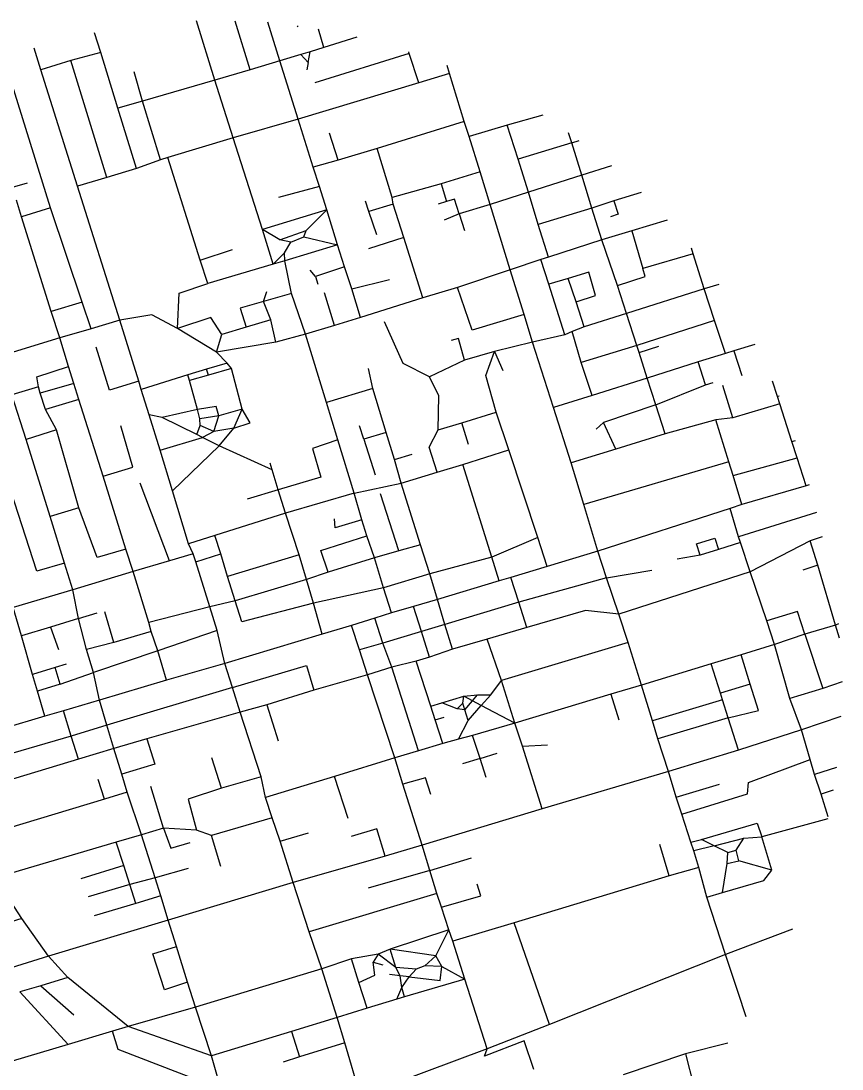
# Model space of a CAD drawing. Header units: metres. Extents: x 625818 to 629728, y 4832262 to 4834982.
# Drawn here: x 628379 to 629728, y 4833259 to 4834982 of the extents above; entities that cross this region are included whole.
import ezdxf

# ---------------------------------------------------------------- set-up
doc = ezdxf.new("R2010")
doc.units = ezdxf.units.M

msp = doc.modelspace()

# ---------------------------------------------------------------- linework, layer by layer
at = {"layer": 'ROADS'}
for points in [[(628696.9, 4834884.3), (628666.8, 4834981.6)], [(628755.3, 4834901.4), (628730.4, 4834981.3)], [(628804.2, 4834916.2), (628784.3, 4834979.4)], [(628509.6, 4834929.9), (628499.6, 4834962.2)], [(628834.2, 4834972.8), (628832.3, 4834972.2)], [(628876.3, 4834938.2), (628867.4, 4834968.3)], [(628930.6, 4834954.9), (628876.3, 4834938.2)], [(628411.5, 4834901.3), (628400.4, 4834936.7)], [(628509.6, 4834929.9), (628460.5, 4834916.7)], [(628537.9, 4834838.1), (628509.6, 4834929.9)], [(628838.7, 4834926.4), (628804.2, 4834916.2)], [(628853.7, 4834931.1), (628838.7, 4834926.4)], [(628838.7, 4834926.4), (628850.5, 4834913.6)], [(628850.5, 4834913.6), (628853.7, 4834931.1)], [(628876.3, 4834938.2), (628853.7, 4834931.1)], [(629016.6, 4834928.1), (628861.2, 4834880)], [(629016.6, 4834928.1), (629015.8, 4834930.8)], [(629032.2, 4834880), (629016.6, 4834928.1)], [(628460.5, 4834916.7), (628411.5, 4834901.3)], [(628519.9, 4834724.3), (628460.5, 4834916.7)], [(628804.2, 4834916.2), (628755.3, 4834901.4)], [(628834, 4834820.4), (628804.2, 4834916.2)], [(628850.5, 4834913.6), (628848.4, 4834901.1)], [(629082.9, 4834895), (629078.8, 4834908.4)], [(628471.7, 4834710), (628411.5, 4834901.3)], [(628578.1, 4834849.8), (628564.6, 4834897.9)], [(628755.3, 4834901.4), (628696.9, 4834884.3)], [(629082.9, 4834895), (629032.2, 4834880)], [(629106.7, 4834816.4), (629082.9, 4834895)], [(628427.2, 4834674.3), (628361.2, 4834885.9)], [(628696.9, 4834884.3), (628578.1, 4834849.8)], [(628727.5, 4834789.3), (628696.9, 4834884.3)], [(629032.2, 4834880), (628834, 4834820.4)], [(628578.1, 4834849.8), (628537.9, 4834838.1)], [(628568.4, 4834739), (628537.9, 4834838.1)], [(628607.9, 4834753.1), (628578.1, 4834849.8)], [(629235.8, 4834827), (629177.5, 4834810.2)], [(628834, 4834820.4), (628727.5, 4834789.3)], [(628858.9, 4834741.1), (628834, 4834820.4)], [(629106.7, 4834816.4), (628964.1, 4834772.2)], [(629114.9, 4834791.6), (629106.7, 4834816.4)], [(629177.5, 4834810.2), (629114.9, 4834791.6)], [(629195.3, 4834754.2), (629177.5, 4834810.2)], [(628727.5, 4834789.3), (628620.2, 4834757)], [(628775.2, 4834638.8), (628727.5, 4834789.3)], [(628899.5, 4834752.8), (628885.8, 4834797.4)], [(629133, 4834733.7), (629114.9, 4834791.6)], [(629283.4, 4834781.2), (629278.1, 4834798)], [(628964.1, 4834772.2), (628899.5, 4834752.8)], [(628988.3, 4834691.2), (628964.1, 4834772.2)], [(629283.4, 4834781.2), (629195.3, 4834754.2)], [(629283.4, 4834781.2), (629295.5, 4834785.3)], [(629300.3, 4834728.2), (629283.4, 4834781.2)], [(628607.9, 4834753.1), (628568.4, 4834739)], [(628620.2, 4834757), (628607.9, 4834753.1)], [(628673.1, 4834588.5), (628620.2, 4834757)], [(628899.5, 4834752.8), (628858.9, 4834741.1)], [(629212.4, 4834700.3), (629195.3, 4834754.2)], [(628568.4, 4834739), (628519.9, 4834724.3)], [(628869.2, 4834709.5), (628858.9, 4834741.1)], [(629348.6, 4834743.3), (629300.3, 4834728.2)], [(628519.9, 4834724.3), (628471.7, 4834710)], [(629133, 4834733.7), (629069.2, 4834713.8)], [(629149.5, 4834679.9), (629133, 4834733.7)], [(629300.3, 4834728.2), (629212.4, 4834700.3)], [(629316.4, 4834674), (629300.3, 4834728.2)], [(628364.5, 4834708.6), (628389.2, 4834715.6)], [(628541.3, 4834489.6), (628471.7, 4834710)], [(628869.2, 4834709.5), (628801.8, 4834691.6)], [(628881, 4834671.3), (628869.2, 4834709.5)], [(629069.2, 4834713.8), (628988.3, 4834691.2)], [(629069.2, 4834713.8), (629078, 4834685)], [(629212.4, 4834700.3), (629149.5, 4834679.9)], [(629228.6, 4834646.8), (629212.4, 4834700.3)], [(628379.8, 4834659.9), (628371.1, 4834687.1)], [(628949.9, 4834668.2), (628944.8, 4834685.6)], [(628990.4, 4834680.5), (628988.3, 4834691.2)], [(629078, 4834685), (629063.9, 4834680.7)], [(629098.4, 4834664.5), (629090.7, 4834688.9), (629078, 4834685)], [(629352.8, 4834685.8), (629316.4, 4834674)], [(629352.8, 4834685.8), (629359.8, 4834664), (629347, 4834659.9)], [(629397.5, 4834699.8), (629352.8, 4834685.8)], [(628427.2, 4834674.3), (628379.8, 4834659.9)], [(628479.3, 4834519.6), (628427.2, 4834674.3)], [(628881, 4834671.3), (628775.2, 4834638.8)], [(628847.1, 4834637.3), (628881, 4834671.3)], [(628898.7, 4834613.5), (628881, 4834671.3)], [(628990.4, 4834680.5), (628949.9, 4834668.2)], [(628963.1, 4834630.3), (628949.9, 4834668.2)], [(629007.6, 4834625.7), (628990.4, 4834680.5)], [(629149.5, 4834679.9), (629098.4, 4834664.5)], [(629182.5, 4834572.7), (629149.5, 4834679.9)], [(629316.4, 4834674), (629228.6, 4834646.8)], [(629333.2, 4834621.7), (629316.4, 4834674)], [(628428.1, 4834504.2), (628379.8, 4834659.9)], [(629098.4, 4834664.5), (629074, 4834654.3)], [(629098.4, 4834664.5), (629107.1, 4834637.4)], [(629440.1, 4834654.3), (629382, 4834636.6)], [(628793.2, 4834582.1), (628775.2, 4834638.8)], [(628804.2, 4834621.8), (628775.2, 4834638.8)], [(628804.2, 4834621.8), (628847.1, 4834637.3)], [(628843.3, 4834626.9), (628847.1, 4834637.3)], [(629245.2, 4834593.2), (629228.6, 4834646.8)], [(629382, 4834636.6), (629333.2, 4834621.7)], [(629382, 4834636.6), (629400.1, 4834574.8)], [(628822, 4834617.9), (628804.2, 4834621.8)], [(628811.8, 4834600.6), (628822, 4834617.9)], [(628822, 4834617.9), (628843.3, 4834626.9)], [(628843.3, 4834626.9), (628898.7, 4834613.5)], [(629007.6, 4834625.7), (628949.6, 4834607)], [(629038.9, 4834526.3), (629007.6, 4834625.7)], [(629333.2, 4834621.7), (629245.2, 4834593.2)], [(629358.7, 4834547), (629333.2, 4834621.7)], [(628673.1, 4834588.5), (628726.1, 4834606.1)], [(628793.2, 4834582.1), (628811.8, 4834600.6)], [(628812, 4834587.4), (628811.8, 4834600.6)], [(628898.7, 4834613.5), (628812, 4834587.4)], [(628910.3, 4834577.4), (628898.7, 4834613.5)], [(629483, 4834599), (629400.1, 4834574.8)], [(629483, 4834599), (629480.1, 4834608)], [(629501.3, 4834541.4), (629483, 4834599)], [(628685.7, 4834550.1), (628673.1, 4834588.5)], [(628793.2, 4834582.1), (628685.7, 4834550.1)], [(628812, 4834587.4), (628793.2, 4834582.1)], [(628823.3, 4834533.9), (628812, 4834587.4)], [(629232.7, 4834589.4), (629182.5, 4834572.7)], [(629245.2, 4834593.2), (629232.7, 4834589.4)], [(629245.6, 4834548.8), (629232.7, 4834589.4)], [(628862.8, 4834561.7), (628853.8, 4834572)], [(628910.3, 4834577.4), (628862.8, 4834561.7)], [(628922.2, 4834541.3), (628910.3, 4834577.4)], [(629182.5, 4834572.7), (629095.7, 4834543.7)], [(629205.1, 4834498.9), (629182.5, 4834572.7)], [(629290.7, 4834519.9), (629322.5, 4834530.3), (629311.5, 4834568.8), (629277.8, 4834558.5)], [(629358.7, 4834547), (629403.9, 4834561.8), (629400.1, 4834574.8)], [(628635.6, 4834476.2), (628638.3, 4834534.1), (628685.7, 4834550.1)], [(628862.8, 4834561.7), (628866.4, 4834548.8)], [(628922.2, 4834541.3), (628984, 4834556.4)], [(629277.8, 4834558.5), (629245.6, 4834548.8)], [(629272.1, 4834465.8), (629245.6, 4834548.8)], [(629290.7, 4834519.9), (629277.8, 4834558.5)], [(629373.4, 4834500.8), (629358.7, 4834547)], [(629525, 4834548.7), (629501.3, 4834541.4)], [(628777.2, 4834520.6), (628782.8, 4834536.8)], [(628823.3, 4834533.9), (628777.2, 4834520.6)], [(628846.1, 4834466.7), (628823.3, 4834533.9)], [(628893.5, 4834480.9), (628877.1, 4834534.5)], [(628936.5, 4834494), (628922.2, 4834541.3)], [(629095.7, 4834543.7), (629038.9, 4834526.3)], [(629205.1, 4834498.9), (629119.7, 4834473.4), (629095.7, 4834543.7)], [(629501.3, 4834541.4), (629373.4, 4834500.8)], [(629518.3, 4834489.1), (629501.3, 4834541.4)], [(628479.3, 4834519.6), (628428.1, 4834504.2)], [(628494.2, 4834475.6), (628479.3, 4834519.6)], [(628777.2, 4834520.6), (628738.6, 4834509.6), (628748.4, 4834478.4)], [(628789, 4834490.5), (628777.2, 4834520.6)], [(629038.9, 4834526.3), (628936.5, 4834494)], [(629303.8, 4834479.1), (629290.7, 4834519.9)], [(628442.4, 4834460.8), (628428.1, 4834504.2)], [(628635.6, 4834476.2), (628593.6, 4834498.4), (628541.3, 4834489.6)], [(628708.6, 4834466.4), (628690.4, 4834494.1), (628635.6, 4834476.2)], [(628936.5, 4834494), (628893.5, 4834480.9)], [(629219, 4834453.8), (629205.1, 4834498.9)], [(629373.4, 4834500.8), (629303.8, 4834479.1)], [(629390.6, 4834448.2), (629373.4, 4834500.8)], [(628541.3, 4834489.6), (628494.2, 4834475.6)], [(628572.2, 4834389.4), (628541.3, 4834489.6)], [(628699.9, 4834437.2), (628635.6, 4834476.2)], [(628748.4, 4834478.4), (628708.6, 4834466.4)], [(628789, 4834490.5), (628748.4, 4834478.4)], [(628797.5, 4834453.7), (628789, 4834490.5)], [(628893.5, 4834480.9), (628846.1, 4834466.7)], [(629049.6, 4834396.9), (629006.4, 4834418.3), (628975.7, 4834487.3)], [(629303.8, 4834479.1), (629284.2, 4834471)], [(629518.3, 4834489.1), (629390.6, 4834448.2)], [(629535.9, 4834435.1), (629518.3, 4834489.1)], [(628442.4, 4834460.8), (628343.8, 4834430.8)], [(628494.2, 4834475.6), (628442.4, 4834460.8)], [(628456.8, 4834413.5), (628442.4, 4834460.8)], [(628699.9, 4834437.2), (628708.6, 4834466.4)], [(628846.1, 4834466.7), (628797.5, 4834453.7)], [(628880.7, 4834354.2), (628846.1, 4834466.7)], [(629107.4, 4834424.2), (629097.5, 4834459.5), (629085.4, 4834456.3)], [(629272.1, 4834465.8), (629219, 4834453.8)], [(629284.2, 4834471), (629272.1, 4834465.8)], [(629299.1, 4834420.2), (629284.2, 4834471)], [(628572.2, 4834389.4), (628524.3, 4834374.7), (628502.4, 4834445.6)], [(628797.5, 4834453.7), (628699.9, 4834437.2)], [(629219, 4834453.8), (629156.8, 4834438.3)], [(629253.4, 4834346), (629219, 4834453.8)], [(629390.6, 4834448.2), (629299.1, 4834420.2)], [(629394.3, 4834436.4), (629390.6, 4834448.2)], [(629394.3, 4834436.4), (629426.6, 4834447)], [(629584.3, 4834449.9), (629549.8, 4834439.3)], [(628717.2, 4834419.2), (628699.9, 4834437.2)], [(629156.8, 4834438.3), (629107.4, 4834424.2)], [(629159.2, 4834338.6), (629142.6, 4834398.7), (629156.8, 4834438.3)], [(629156.8, 4834438.3), (629170.4, 4834407.1)], [(629407.5, 4834394.5), (629394.3, 4834436.4)], [(629535.9, 4834435.1), (629491.1, 4834421.2)], [(629549.8, 4834439.3), (629535.9, 4834435.1)], [(629549.8, 4834439.3), (629562.9, 4834398.8)], [(628450.4, 4834090.6), (628404.7, 4834077.2), (628294.5, 4834415.9)], [(628407.2, 4834380), (628404.9, 4834396.9), (628456.8, 4834413.5)], [(628465.6, 4834385.5), (628456.8, 4834413.5)], [(628683.4, 4834409.4), (628652.8, 4834400.2)], [(628717.2, 4834419.2), (628683.4, 4834409.4)], [(628686.5, 4834399.3), (628683.4, 4834409.4)], [(628724.3, 4834410.1), (628686.5, 4834399.3)], [(628724.3, 4834410.1), (628717.2, 4834419.2)], [(628742, 4834343.3), (628724.3, 4834410.1)], [(628956.8, 4834377.4), (628949.6, 4834410.3)], [(629107.4, 4834424.2), (629049.6, 4834396.9)], [(629316.9, 4834365.9), (629299.1, 4834420.2)], [(629491.1, 4834421.2), (629407.5, 4834394.5)], [(629503, 4834383.4), (629491.1, 4834421.2)], [(628652.8, 4834400.2), (628576.4, 4834376.1)], [(628655.7, 4834390.4), (628652.8, 4834400.2)], [(628686.5, 4834399.3), (628655.7, 4834390.4)], [(628668.8, 4834343), (628655.7, 4834390.4)], [(629064.1, 4834309.6), (629065, 4834365.4), (629049.6, 4834396.9)], [(629407.5, 4834394.5), (629316.9, 4834365.9)], [(629421.6, 4834350.7), (629407.5, 4834394.5)], [(628407.2, 4834380), (628363.7, 4834366.8)], [(628410.1, 4834369.8), (628407.2, 4834380)], [(628465.6, 4834385.5), (628410.1, 4834369.8)], [(628474, 4834359.2), (628465.6, 4834385.5)], [(628576.4, 4834376.1), (628572.2, 4834389.4)], [(628589.3, 4834334.3), (628576.4, 4834376.1)], [(628956.8, 4834377.4), (628880.7, 4834354.2)], [(628978.8, 4834305.1), (628956.8, 4834377.4)], [(629421.6, 4834350.7), (629503, 4834383.4)], [(629503, 4834383.4), (629516, 4834387.2)], [(629548.3, 4834329), (629531.5, 4834382.3)], [(629621.5, 4834364.3), (629613.5, 4834389.3)], [(628387.2, 4834293.7), (628363.7, 4834366.8)], [(628419.1, 4834342.8), (628410.1, 4834369.8)], [(628474, 4834359.2), (628419.1, 4834342.8)], [(628513.5, 4834233.6), (628474, 4834359.2)], [(629316.9, 4834365.9), (629253.4, 4834346)], [(629624.3, 4834365.1), (629621.5, 4834364.3)], [(629625.1, 4834352.5), (629621.5, 4834364.3)], [(628436.8, 4834309.3), (628419.1, 4834342.8)], [(628668.8, 4834343), (628610.9, 4834329.9)], [(628703.9, 4834332.6), (628699.6, 4834347.7), (628668.8, 4834343)], [(628672.3, 4834327.6), (628668.8, 4834343)], [(628742, 4834343.3), (628703.9, 4834332.6)], [(628728.5, 4834312.5), (628742, 4834343.3)], [(628728.5, 4834312.5), (628755.4, 4834320.8), (628742, 4834343.3)], [(628899.2, 4834293.2), (628880.7, 4834354.2)], [(629102.9, 4834321.3), (629159.2, 4834338.6)], [(629180.2, 4834276.4), (629159.2, 4834338.6)], [(629282.7, 4834255.1), (629253.4, 4834346)], [(629421.6, 4834350.7), (629335.7, 4834321.6)], [(629437.2, 4834303.2), (629421.6, 4834350.7)], [(629625.1, 4834352.5), (629548.3, 4834329)], [(629645.2, 4834290.4), (629625.1, 4834352.5)], [(628607.1, 4834276.1), (628589.3, 4834334.3)], [(628610.9, 4834329.9), (628589.3, 4834334.3)], [(628667.5, 4834301.6), (628610.9, 4834329.9)], [(628703.9, 4834332.6), (628672.3, 4834327.6)], [(628673.3, 4834316.9), (628672.3, 4834327.6)], [(628695.7, 4834306.7), (628703.9, 4834332.6)], [(629064.1, 4834309.6), (629102.9, 4834321.3)], [(629114.1, 4834285.3), (629102.9, 4834321.3)], [(629335.7, 4834321.6), (629323.8, 4834310.8)], [(629355.8, 4834277.9), (629335.7, 4834321.6)], [(629520.4, 4834326.2), (629437.2, 4834303.2)], [(629548.3, 4834329), (629520.4, 4834326.2)], [(629541.4, 4834257.2), (629520.4, 4834326.2)], [(628436.8, 4834309.3), (628387.2, 4834293.7)], [(628473.5, 4834181.1), (628436.8, 4834309.3)], [(628513.5, 4834233.6), (628562.6, 4834248.3), (628542.5, 4834316.3)], [(628667.5, 4834301.6), (628673.3, 4834316.9)], [(628695.7, 4834306.7), (628673.3, 4834316.9)], [(628695.7, 4834306.7), (628677.1, 4834297)], [(628728.5, 4834312.5), (628695.7, 4834306.7)], [(628704.2, 4834283.2), (628728.5, 4834312.5)], [(628941.8, 4834294.3), (628934.7, 4834316.1)], [(628978.8, 4834305.1), (628941.8, 4834294.3)], [(628992.3, 4834260.6), (628978.8, 4834305.1)], [(629062.2, 4834240), (629049.3, 4834281.3), (629064.1, 4834309.6)], [(628426.4, 4834167.2), (628387.2, 4834293.7)], [(628607.1, 4834276.1), (628677.1, 4834297)], [(628677.1, 4834297), (628667.5, 4834301.6)], [(628704.2, 4834283.2), (628677.1, 4834297)], [(628899.2, 4834293.2), (628857.7, 4834278.6), (628871.5, 4834231.5), (628801.3, 4834211)], [(628926, 4834205.7), (628899.2, 4834293.2)], [(628941.8, 4834294.3), (628960.4, 4834235.4)], [(629437.2, 4834303.2), (629355.8, 4834277.9)], [(629645.2, 4834290.4), (629651, 4834292.1)], [(629653.8, 4834263.6), (629645.2, 4834290.4)], [(628627.6, 4834209), (628607.1, 4834276.1)], [(628627.6, 4834209), (628704.2, 4834283.2)], [(628791.1, 4834243.9), (628704.2, 4834283.2)], [(628992.3, 4834260.6), (629021.3, 4834269.3)], [(629104.7, 4834252.4), (629180.2, 4834276.4)], [(629227.8, 4834132.4), (629180.2, 4834276.4)], [(629355.8, 4834277.9), (629282.7, 4834255.1)], [(628791.1, 4834243.9), (628787.8, 4834254.8)], [(629003.3, 4834221.7), (628992.3, 4834260.6)], [(629062.2, 4834240), (629104.7, 4834252.4)], [(629152.1, 4834100.4), (629104.7, 4834252.4)], [(629303.4, 4834186.8), (629282.7, 4834255.1)], [(629541.4, 4834257.2), (629303.4, 4834186.8)], [(629548.6, 4834234.5), (629541.4, 4834257.2)], [(629548.6, 4834234.5), (629653.8, 4834263.6)], [(629668.4, 4834217.5), (629653.8, 4834263.6)], [(628801.3, 4834211), (628791.1, 4834243.9)], [(629003.3, 4834221.7), (629062.2, 4834240)], [(628551.1, 4834113.3), (628513.5, 4834233.6)], [(628622.7, 4834094.4), (628574.3, 4834221.6)], [(628926, 4834205.7), (629003.3, 4834221.7)], [(629035.3, 4834120.4), (629003.3, 4834221.7)], [(629563.1, 4834186.6), (629548.6, 4834234.5)], [(629673.7, 4834219.2), (629668.4, 4834217.5)], [(628654, 4834122.2), (628627.6, 4834209)], [(628801.3, 4834211), (628750.4, 4834195.3)], [(628813.5, 4834172.6), (628801.3, 4834211)], [(628926, 4834205.7), (628813.5, 4834172.6)], [(628938.5, 4834161.4), (628926, 4834205.7)], [(628999.5, 4834110.8), (628969.2, 4834204.1)], [(629668.4, 4834217.5), (629563.1, 4834186.6)], [(629326.5, 4834110), (629303.4, 4834186.8)], [(629563.1, 4834186.6), (629543.5, 4834180.5)], [(628473.5, 4834181.1), (628426.4, 4834167.2)], [(628450.4, 4834090.6), (628426.4, 4834167.2)], [(628551.1, 4834113.3), (628504, 4834099.5), (628473.5, 4834181.1)], [(628813.5, 4834172.6), (628697, 4834135.7)], [(628835.8, 4834103.8), (628813.5, 4834172.6)], [(629543.5, 4834180.5), (629326.5, 4834110)], [(629557.5, 4834133.9), (629543.5, 4834180.5)], [(629685.7, 4834173.6), (629557.5, 4834133.9)], [(628938.5, 4834161.4), (628895.1, 4834148.3), (628893.5, 4834163.3)], [(628946.7, 4834135.1), (628938.5, 4834161.4)], [(628697, 4834135.7), (628654, 4834122.2)], [(628707.2, 4834105.5), (628697, 4834135.7)], [(628883.6, 4834075.8), (628871.1, 4834111.2), (628946.7, 4834135.1)], [(628959.3, 4834098.9), (628946.7, 4834135.1)], [(629227.8, 4834132.4), (629152.1, 4834100.4)], [(629243.1, 4834084.7), (629227.8, 4834132.4)], [(629560.9, 4834124.5), (629557.5, 4834133.9)], [(629694.8, 4834133.5), (629675.1, 4834127.2)], [(628661.7, 4834105.7), (628654, 4834122.2)], [(629035.3, 4834120.4), (628999.5, 4834110.8)], [(629050.6, 4834072.8), (629035.3, 4834120.4)], [(629494.5, 4834103.6), (629488.6, 4834122.2), (629518.6, 4834131.2), (629524.5, 4834113)], [(629560.9, 4834124.5), (629524.5, 4834113)], [(629576.6, 4834076.1), (629560.9, 4834124.5)], [(629675.1, 4834127.2), (629576.6, 4834076.1)], [(629687.7, 4834087), (629675.1, 4834127.2)], [(628562.9, 4834076.6), (628551.1, 4834113.3)], [(628661.7, 4834105.7), (628622.7, 4834094.4)], [(628665.8, 4834092.6), (628661.7, 4834105.7)], [(628665.8, 4834092.6), (628707.2, 4834105.5)], [(628718.1, 4834068.6), (628707.2, 4834105.5)], [(628835.8, 4834103.8), (628718.1, 4834068.6)], [(628847.5, 4834063.4), (628835.8, 4834103.8)], [(628959.3, 4834098.9), (628883.6, 4834075.8)], [(628999.5, 4834110.8), (628959.3, 4834098.9)], [(628974, 4834049.6), (628959.3, 4834098.9)], [(629152.1, 4834100.4), (629050.6, 4834072.8)], [(629164.5, 4834061.5), (629152.1, 4834100.4)], [(629326.5, 4834110), (629243.1, 4834084.7)], [(629340.6, 4834066.3), (629326.5, 4834110)], [(629494.5, 4834103.6), (629456.9, 4834097)], [(629524.5, 4834113), (629494.5, 4834103.6)], [(628464.1, 4834046.7), (628450.4, 4834090.6)], [(628622.7, 4834094.4), (628562.9, 4834076.6)], [(628688.8, 4834018.7), (628665.8, 4834092.6)], [(629243.1, 4834084.7), (629183.7, 4834067)], [(629687.7, 4834087), (629663.1, 4834078.8)], [(629716.6, 4833988.7), (629687.7, 4834087)], [(628562.9, 4834076.6), (628464.1, 4834046.7)], [(628588.6, 4833992.6), (628562.9, 4834076.6)], [(628730.5, 4834028.7), (628718.1, 4834068.6)], [(628847.5, 4834063.4), (628730.5, 4834028.7)], [(628883.6, 4834075.8), (628847.5, 4834063.4)], [(628859, 4834024.5), (628847.5, 4834063.4)], [(629050.6, 4834072.8), (628974, 4834049.6)], [(629062.8, 4834030.5), (629050.6, 4834072.8)], [(629183.7, 4834067), (629164.5, 4834061.5)], [(629196.5, 4834026.5), (629183.7, 4834067)], [(629340.6, 4834066.3), (629196.5, 4834026.5)], [(629340.6, 4834066.3), (629414.9, 4834079.1)], [(629360.8, 4834006.8), (629340.6, 4834066.3)], [(629576.6, 4834076.1), (629360.8, 4834006.8)], [(629604, 4833995.6), (629576.6, 4834076.1)], [(628464.1, 4834046.7), (628365.7, 4834017.3)], [(628473.1, 4833999.4), (628464.1, 4834046.7)], [(628974, 4834049.6), (628859, 4834024.5)], [(628987.4, 4834008.5), (628974, 4834049.6)], [(629164.5, 4834061.5), (629062.8, 4834030.5)], [(628730.5, 4834028.7), (628688.8, 4834018.7)], [(628859, 4834024.5), (628741.3, 4833994.2), (628730.5, 4834028.7)], [(629062.8, 4834030.5), (629023.6, 4834019)], [(629075.1, 4833989.8), (629062.8, 4834030.5)], [(628379.4, 4833971.2), (628365.7, 4834017.3)], [(628688.8, 4834018.7), (628588.6, 4833992.6)], [(628701.1, 4833979.5), (628688.8, 4834018.7)], [(628873.5, 4833973.8), (628859, 4834024.5)], [(629023.6, 4834019), (628987.4, 4834008.5)], [(629036.6, 4833978), (629023.6, 4834019)], [(629196.5, 4834026.5), (629075.1, 4833989.8)], [(629209.9, 4833984.6), (629196.5, 4834026.5)], [(629360.8, 4834006.8), (629306.1, 4834012.5), (629209.9, 4833984.6)], [(628473.1, 4833999.4), (628427.4, 4833985.3)], [(628473.1, 4833999.4), (628503.6, 4834008.5)], [(628486.5, 4833948.6), (628473.1, 4833999.4)], [(628531.1, 4833960.2), (628516.6, 4834010.2)], [(628960.1, 4833999.7), (628921.7, 4833987.8)], [(628987.4, 4834008.5), (628960.1, 4833999.7)], [(628973.2, 4833959), (628960.1, 4833999.7)], [(629376.1, 4833960.1), (629360.8, 4834006.8)], [(629666.5, 4833973.6), (629654.6, 4834010.8), (629604, 4833995.6)], [(629616.5, 4833956.7), (629604, 4833995.6)], [(628427.4, 4833985.3), (628379.4, 4833971.2)], [(628427.4, 4833985.3), (628440.2, 4833948.5)], [(628592.8, 4833978.1), (628531.1, 4833960.2)], [(628592.8, 4833978.1), (628588.6, 4833992.6)], [(628603.4, 4833946.1), (628592.8, 4833978.1)], [(628701.1, 4833979.5), (628603.4, 4833946.1)], [(628713.7, 4833925.5), (628701.1, 4833979.5)], [(628921.7, 4833987.8), (628873.5, 4833973.8)], [(628934.6, 4833947.7), (628921.7, 4833987.8)], [(629036.6, 4833978), (628973.2, 4833959)], [(629075.1, 4833989.8), (629036.6, 4833978)], [(629049.9, 4833936), (629036.6, 4833978)], [(629087.5, 4833948.9), (629075.1, 4833989.8)], [(629209.9, 4833984.6), (629144.8, 4833965.6)], [(629716.6, 4833988.7), (629666.5, 4833973.6)], [(629722, 4833990.4), (629716.6, 4833988.7)], [(629723.5, 4833967), (629716.6, 4833988.7)], [(628397.7, 4833907.4), (628379.4, 4833971.2)], [(628531.1, 4833960.2), (628486.5, 4833948.6)], [(628873.5, 4833973.8), (628713.7, 4833925.5)], [(629144.8, 4833965.6), (629087.5, 4833948.9)], [(629168.2, 4833897.7), (629144.8, 4833965.6)], [(629376.1, 4833960.1), (629168.2, 4833897.7)], [(629398.2, 4833889.6), (629376.1, 4833960.1)], [(629666.5, 4833973.6), (629616.5, 4833956.7)], [(629666.5, 4833973.6), (629696, 4833884.2)], [(628497.8, 4833910.6), (628486.5, 4833948.6)], [(628603.4, 4833946.1), (628497.8, 4833910.6)], [(628618, 4833898.3), (628603.4, 4833946.1)], [(628973.2, 4833959), (628934.6, 4833947.7)], [(628948.2, 4833906.6), (628934.6, 4833947.7)], [(628988.2, 4833919.2), (628973.2, 4833959)], [(629087.5, 4833948.9), (629049.9, 4833936)], [(629616.5, 4833956.7), (629561.6, 4833939.7)], [(629642, 4833867.8), (629616.5, 4833956.7)], [(628713.7, 4833925.5), (628618, 4833898.3)], [(628726.1, 4833885.8), (628713.7, 4833925.5)], [(629027.8, 4833929.3), (628988.2, 4833919.2)], [(629049.9, 4833936), (629027.8, 4833929.3)], [(629052, 4833855.2), (629027.8, 4833929.3)], [(629512.4, 4833924.7), (629398.2, 4833889.6)], [(629561.6, 4833939.7), (629512.4, 4833924.7)], [(629528, 4833876.5), (629512.4, 4833924.7)], [(629576.6, 4833891.5), (629561.6, 4833939.7)], [(628434.6, 4833918.8), (628397.7, 4833907.4)], [(628453, 4833924.3), (628434.6, 4833918.8)], [(628442.9, 4833891.6), (628434.6, 4833918.8)], [(628442.9, 4833891.6), (628497.8, 4833910.6)], [(628507.8, 4833865.4), (628497.8, 4833910.6)], [(628726.1, 4833885.8), (628847.5, 4833922.2), (628859.8, 4833881.5)], [(628988.2, 4833919.2), (628948.2, 4833906.6)], [(629031.9, 4833782), (628988.2, 4833919.2)], [(628405.7, 4833879.8), (628397.7, 4833907.4)], [(628442.9, 4833891.6), (628405.7, 4833879.8)], [(628618, 4833898.3), (628507.8, 4833865.4)], [(628948.2, 4833906.6), (628859.8, 4833881.5)], [(628992.6, 4833770.4), (628948.2, 4833906.6)], [(629150.8, 4833874.1), (629168.2, 4833897.7)], [(629190.2, 4833827.6), (629168.2, 4833897.7)], [(629576.6, 4833891.5), (629528, 4833876.5)], [(629540.7, 4833836.3), (629590.4, 4833848.4), (629576.6, 4833891.5)], [(629727.5, 4833895.2), (629696, 4833884.2)], [(628417.7, 4833839.1), (628405.7, 4833879.8)], [(628726.1, 4833885.8), (628519.6, 4833823.9)], [(628738.7, 4833845.2), (628726.1, 4833885.8)], [(628859.8, 4833881.5), (628782.7, 4833857.5)], [(629106.3, 4833871.6), (629128.6, 4833874)], [(629120.4, 4833864.2), (629128.6, 4833874)], [(629128.6, 4833874), (629150.8, 4833874.1)], [(629134.9, 4833856.4), (629150.8, 4833874.1)], [(629347.9, 4833875.1), (629190.2, 4833827.6)], [(629398.2, 4833889.6), (629347.9, 4833875.1)], [(629347.9, 4833875.1), (629360.7, 4833833)], [(629416.2, 4833831), (629398.2, 4833889.6)], [(629531.3, 4833866), (629528, 4833876.5)], [(629696, 4833884.2), (629642, 4833867.8)], [(628507.8, 4833865.4), (628448.5, 4833847.8)], [(628519.6, 4833823.9), (628507.8, 4833865.4)], [(628782.7, 4833857.5), (628738.7, 4833845.2)], [(628782.7, 4833857.5), (628801.2, 4833798.2)], [(629052, 4833855.2), (629070.2, 4833860.7)], [(629070.2, 4833860.7), (629106.3, 4833871.6)], [(629095.2, 4833850.7), (629070.2, 4833860.7)], [(629095.2, 4833850.7), (629104.4, 4833860.5)], [(629104.4, 4833860.5), (629106.3, 4833871.6)], [(629108, 4833849.1), (629104.4, 4833860.5)], [(629120.4, 4833864.2), (629106.3, 4833871.6)], [(629108, 4833849.1), (629120.4, 4833864.2)], [(629113.2, 4833831.7), (629134.9, 4833856.4)], [(629134.9, 4833856.4), (629120.4, 4833864.2)], [(629190.2, 4833827.6), (629134.9, 4833856.4)], [(629531.3, 4833866), (629416.2, 4833831)], [(629540.7, 4833836.3), (629531.3, 4833866)], [(629660.8, 4833816.3), (629642, 4833867.8)], [(628417.7, 4833839.1), (628348.1, 4833817.8)], [(628448.5, 4833847.8), (628417.7, 4833839.1)], [(628461.1, 4833806.2), (628448.5, 4833847.8)], [(628738.7, 4833845.2), (628585.4, 4833801.7)], [(628773.2, 4833739.4), (628738.7, 4833845.2)], [(629059.2, 4833832.8), (629052, 4833855.2)], [(629108, 4833849.1), (629095.2, 4833850.7)], [(629113.2, 4833831.7), (629108, 4833849.1)], [(628519.6, 4833823.9), (628461.1, 4833806.2)], [(628531.2, 4833785.6), (628519.6, 4833823.9)], [(629059.2, 4833832.8), (629073.9, 4833837.5)], [(629071.9, 4833793.7), (629059.2, 4833832.8)], [(629097.3, 4833800.9), (629113.2, 4833831.7)], [(629190.2, 4833827.6), (629120.5, 4833807.3)], [(629202.4, 4833789.5), (629190.2, 4833827.6)], [(629425.1, 4833801.6), (629416.2, 4833831)], [(629540.7, 4833836.3), (629425.1, 4833801.6)], [(629557.3, 4833782.8), (629540.7, 4833836.3)], [(629725.7, 4833838.2), (629660.8, 4833816.3)], [(628461.1, 4833806.2), (628252, 4833745.2)], [(628473.1, 4833768.3), (628461.1, 4833806.2)], [(629120.5, 4833807.3), (629097.3, 4833800.9)], [(629133, 4833769.4), (629120.5, 4833807.3)], [(629660.8, 4833816.3), (629557.3, 4833782.8)], [(629675.1, 4833767.9), (629660.8, 4833816.3)], [(628585.4, 4833801.7), (628531.2, 4833785.6)], [(628585.4, 4833801.7), (628598.6, 4833760.2), (628544.3, 4833743.7)], [(629071.9, 4833793.7), (629031.9, 4833782)], [(629097.3, 4833800.9), (629071.9, 4833793.7)], [(629202.4, 4833789.5), (629243.5, 4833791.5)], [(629234.9, 4833686.3), (629202.4, 4833789.5)], [(629442.5, 4833747.7), (629425.1, 4833801.6)], [(628531.2, 4833785.6), (628473.1, 4833768.3)], [(628544.3, 4833743.7), (628531.2, 4833785.6)], [(628708.1, 4833720.4), (628692.1, 4833770.6)], [(628992.6, 4833770.4), (628893.9, 4833739.9)], [(629031.9, 4833782), (628992.6, 4833770.4)], [(629005.8, 4833726.9), (628992.6, 4833770.4)], [(629133, 4833769.4), (629160.8, 4833778.3)], [(629557.3, 4833782.8), (629442.5, 4833747.7)], [(628473.1, 4833768.3), (628266.9, 4833705.9)], [(629133, 4833769.4), (629103.8, 4833760.6)], [(629143, 4833737.8), (629133, 4833769.4)], [(629464.3, 4833677.7), (629572.2, 4833711.4), (629573.9, 4833729.6), (629675.1, 4833767.9)], [(629682.5, 4833743), (629675.1, 4833767.9)], [(629718.4, 4833754.3), (629682.5, 4833743)], [(628553.4, 4833714), (628544.3, 4833743.7)], [(628773.2, 4833739.4), (628708.1, 4833720.4)], [(628780.6, 4833705), (628773.2, 4833739.4)], [(628893.9, 4833739.9), (628780.6, 4833705)], [(628916, 4833670.4), (628893.9, 4833739.9)], [(629051.9, 4833710), (629043, 4833737.7), (629005.8, 4833726.9)], [(629442.5, 4833747.7), (629234.9, 4833686.3)], [(629455.2, 4833705.8), (629442.5, 4833747.7)], [(629693.2, 4833710.8), (629682.5, 4833743)], [(628516, 4833702.7), (628505.6, 4833734.8)], [(628613, 4833654.9), (628592, 4833723.1)], [(628708.1, 4833720.4), (628653.1, 4833702.4), (628666.8, 4833651.5)], [(629038, 4833626.8), (629005.8, 4833726.9)], [(629455.2, 4833705.8), (629526.1, 4833727.3)], [(628516, 4833702.7), (628299.6, 4833637.4)], [(628553.4, 4833714), (628516, 4833702.7)], [(628576.5, 4833643.8), (628553.4, 4833714)], [(628791.5, 4833671.7), (628780.6, 4833705)], [(629464.3, 4833677.7), (629455.2, 4833705.8)], [(629713.2, 4833717.2), (629693.2, 4833710.8)], [(629704.9, 4833673.5), (629693.2, 4833710.8)], [(629234.9, 4833686.3), (629038, 4833626.8)], [(628791.5, 4833671.7), (628691.9, 4833642.9)], [(628804.4, 4833633.3), (628791.5, 4833671.7)], [(629479.3, 4833631.8), (629464.3, 4833677.7)], [(629704.1, 4833670.2), (629596, 4833640.6)], [(628613, 4833654.9), (628576.5, 4833643.8)], [(628613, 4833654.9), (628625.1, 4833622.1), (628656.4, 4833631.3)], [(628666.8, 4833651.5), (628613, 4833654.9)], [(628691.9, 4833642.9), (628666.8, 4833651.5)], [(628977.2, 4833608.7), (628963.3, 4833653.6), (628921.4, 4833640.9)], [(629496.6, 4833636.4), (629587.9, 4833662.8), (629596, 4833640.6)], [(628576.5, 4833643.8), (628534.8, 4833631.6)], [(628599, 4833573.4), (628576.5, 4833643.8)], [(628707.1, 4833591.6), (628691.9, 4833642.9)], [(628804.4, 4833633.3), (628850.8, 4833647.2)], [(628825.9, 4833565.3), (628804.4, 4833633.3)], [(629479.3, 4833631.8), (629496.6, 4833636.4)], [(629517.7, 4833625.7), (629496.6, 4833636.4)], [(629517.7, 4833625.7), (629566.3, 4833638.4)], [(629553.8, 4833618.5), (629566.3, 4833638.4)], [(629566.3, 4833638.4), (629596, 4833640.6)], [(629612.3, 4833585.9), (629596, 4833640.6)], [(628534.8, 4833631.6), (628336.2, 4833573.4)], [(628547.6, 4833593.2), (628534.8, 4833631.6)], [(629038, 4833626.8), (628977.2, 4833608.7)], [(629050.6, 4833585.4), (629038, 4833626.8)], [(629443.4, 4833576.6), (629428.2, 4833627.9)], [(629484, 4833617.6), (629479.3, 4833631.8)], [(629517.7, 4833625.7), (629484, 4833617.6)], [(629492.5, 4833590.1), (629484, 4833617.6)], [(629539.8, 4833614.8), (629517.7, 4833625.7)], [(629538.6, 4833596.9), (629539.8, 4833614.8)], [(629539.8, 4833614.8), (629553.8, 4833618.5)], [(629558.2, 4833601.3), (629553.8, 4833618.5)], [(628977.2, 4833608.7), (628825.9, 4833565.3)], [(629050.6, 4833585.4), (629118.9, 4833606.1)], [(629538.6, 4833596.9), (629558.2, 4833601.3)], [(629612.3, 4833585.9), (629558.2, 4833601.3)], [(628547.6, 4833593.2), (628477.1, 4833571.6)], [(628557.3, 4833562.1), (628547.6, 4833593.2)], [(628653.3, 4833588.7), (628599, 4833573.4)], [(629050.6, 4833585.4), (628949.1, 4833556)], [(629061.8, 4833547.6), (629050.6, 4833585.4)], [(629492.5, 4833590.1), (629443.4, 4833576.6)], [(629505.2, 4833541.1), (629492.5, 4833590.1)], [(629531.1, 4833549), (629538.6, 4833596.9)], [(629531.1, 4833549), (629599.3, 4833569), (629612.3, 4833585.9)], [(628380, 4833506.3), (628336.2, 4833573.4)], [(628599, 4833573.4), (628557.3, 4833562.1)], [(628608.3, 4833543.3), (628599, 4833573.4)], [(628825.9, 4833565.3), (628620.7, 4833503.7)], [(628852.3, 4833484.4), (628825.9, 4833565.3)], [(629069.4, 4833524.9), (629134, 4833543.5), (629128.1, 4833563)], [(629443.4, 4833576.6), (629188.7, 4833499.1)], [(628557.3, 4833562.1), (628489.1, 4833542)], [(628567.5, 4833531.1), (628557.3, 4833562.1)], [(629061.8, 4833547.6), (628852.3, 4833484.4)], [(629069.4, 4833524.9), (629061.8, 4833547.6)], [(629505.2, 4833541.1), (629531.1, 4833549)], [(628567.5, 4833531.1), (628498.9, 4833510.6)], [(628608.3, 4833543.3), (628567.5, 4833531.1)], [(628620.7, 4833503.7), (628608.3, 4833543.3)], [(629536.3, 4833447.1), (629505.2, 4833541.1)], [(629081.7, 4833487.8), (629069.4, 4833524.9)], [(628380, 4833506.3), (628297.7, 4833480.6)], [(628423.7, 4833444.6), (628380, 4833506.3)], [(628620.7, 4833503.7), (628423.7, 4833444.6)], [(628634, 4833460.4), (628620.7, 4833503.7)], [(629188.7, 4833499.1), (629088, 4833469)], [(629246.7, 4833332.2), (629188.7, 4833499.1)], [(628873.2, 4833423.8), (628852.3, 4833484.4)], [(629081.7, 4833487.8), (628985.4, 4833456.1)], [(629060.4, 4833445.1), (629081.7, 4833487.8)], [(629088, 4833469), (629081.7, 4833487.8)], [(629646, 4833488.5), (629536.3, 4833447.1)], [(628652.5, 4833401.6), (628614.5, 4833389.1), (628595.5, 4833448.3), (628634, 4833460.4)], [(628652.5, 4833401.6), (628634, 4833460.4)], [(629107.9, 4833406.8), (629088, 4833469)], [(628423.7, 4833444.6), (628345.2, 4833419.6)], [(628455.9, 4833409.1), (628423.7, 4833444.6)], [(628965.4, 4833447.8), (628921.5, 4833440.1)], [(628965.4, 4833447.8), (628957.3, 4833434.6)], [(628985.4, 4833456.1), (628965.4, 4833447.8)], [(628994.3, 4833425.8), (628965.4, 4833447.8)], [(628994.3, 4833425.8), (628985.4, 4833456.1)], [(629060.4, 4833445.1), (628985.4, 4833456.1)], [(629041.9, 4833428.3), (629060.4, 4833445.1)], [(629070, 4833427.6), (629060.4, 4833445.1)], [(629536.3, 4833447.1), (629246.7, 4833332.2)], [(629556.7, 4833384.4), (629536.3, 4833447.1)], [(628921.5, 4833440.1), (628873.2, 4833423.8)], [(628933.9, 4833400.9), (628921.5, 4833440.1)], [(628933.9, 4833400.9), (628960.1, 4833413.3), (628957.3, 4833434.6)], [(628957.3, 4833434.6), (628973.1, 4833429.9)], [(629001.4, 4833412.3), (628994.3, 4833425.8)], [(629028.1, 4833423), (628994.3, 4833425.8)], [(629016.2, 4833410.6), (629067.4, 4833404.3), (629070, 4833427.6)], [(629041.9, 4833428.3), (629028.1, 4833423)], [(629070, 4833427.6), (629041.9, 4833428.3)], [(629070, 4833427.6), (629107.9, 4833406.8)], [(628455.9, 4833409.1), (628411.5, 4833395.8)], [(628554.7, 4833328.7), (628455.9, 4833409.1)], [(628873.2, 4833423.8), (628665.6, 4833360.7)], [(628898, 4833343.6), (628873.2, 4833423.8)], [(629001.4, 4833412.3), (628984, 4833414.2)], [(629004.5, 4833392.8), (629001.4, 4833412.3)], [(629016.2, 4833410.6), (629001.4, 4833412.3)], [(629004.5, 4833392.8), (629016.2, 4833410.6)], [(629016.2, 4833410.6), (629028.1, 4833423)], [(628411.5, 4833395.8), (628376.9, 4833385.7)], [(628411.5, 4833395.8), (628465.7, 4833347.9)], [(628665.6, 4833360.7), (628652.5, 4833401.6)], [(628947.2, 4833358.8), (628933.9, 4833400.9)], [(628996.4, 4833373.7), (629004.5, 4833392.8)], [(629009, 4833377.6), (629004.5, 4833392.8)], [(629107.9, 4833406.8), (629009, 4833377.6)], [(629144.6, 4833292), (629107.9, 4833406.8)], [(628456.4, 4833299.3), (628376.9, 4833385.7)], [(628996.4, 4833373.7), (628947.2, 4833358.8)], [(629009, 4833377.6), (628996.4, 4833373.7)], [(629569.9, 4833344.6), (629556.7, 4833384.4)], [(628665.6, 4833360.7), (628554.7, 4833328.7)], [(628691.5, 4833280.8), (628665.6, 4833360.7)], [(628947.2, 4833358.8), (628898, 4833343.6)], [(628898, 4833343.6), (628823.2, 4833320.7)], [(628910.5, 4833301.7), (628898, 4833343.6)], [(628554.7, 4833328.7), (628529.1, 4833321.1)], [(628691.5, 4833280.8), (628554.7, 4833328.7)], [(629246.7, 4833332.2), (629144.6, 4833292)], [(628529.1, 4833321.1), (628456.4, 4833299.3)], [(628701.8, 4833246.2), (628670.1, 4833240), (628538.1, 4833290.8), (628529.1, 4833321.1)], [(628823.2, 4833320.7), (628691.5, 4833280.8)], [(628823.2, 4833320.7), (628836.4, 4833278.9)], [(629221.1, 4833258.3), (629205.1, 4833305.2), (629140.1, 4833280.2), (629144.6, 4833292)], [(628456.4, 4833299.3), (628271.7, 4833244.6)], [(628910.5, 4833301.7), (628836.4, 4833278.9)], [(628936.2, 4833214.5), (628910.5, 4833301.7)], [(629144.6, 4833292), (628936.2, 4833214.5)], [(629539.9, 4833301.2), (629470.3, 4833283.6)], [(628701.8, 4833246.2), (628691.5, 4833280.8)], [(628836.4, 4833278.9), (628809.4, 4833270.2)], [(629470.3, 4833283.6), (629368, 4833249.5)], [(629470.3, 4833283.6), (629484.2, 4833230.3)]]:
    msp.add_lwpolyline(points, dxfattribs=at)

doc.saveas('drawing.dxf')
